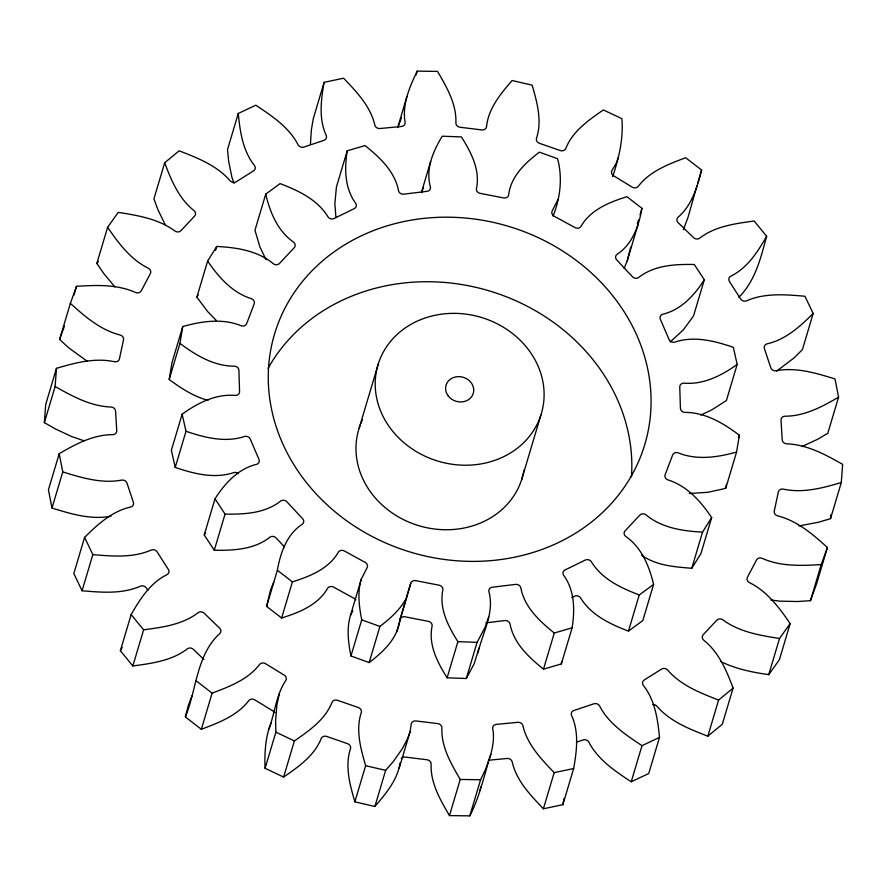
<?xml version="1.0" encoding="UTF-8"?>
<svg xmlns="http://www.w3.org/2000/svg" width="887" height="887" viewBox="0 0 887 887"><rect width="100%" height="100%" fill="white"/><g stroke="black" fill="none" stroke-linecap="round" stroke-linejoin="round"><path stroke-width="1.33" d="M310.417 144.381L311.381 129.713L313.344 118.47L324.11 82.325L343.602 78.211C356.507 91.76 370.611 106.351 374.846 125.189A4.457 3.925 16.6 0 0 380.124 128.515L401.301 126.475A4.457 3.925 16.6 0 0 405.104 122.273C401.944 104.433 409.65 86.871 417.2 71.126L437.535 71.403C446.682 87.081 456.727 104.189 455.874 122.96A4.457 3.925 16.6 0 0 460.198 127.273L481.652 129.901A4.457 3.925 16.6 0 0 486.542 126.708C488.293 108.591 500.667 93.767 512.121 80.506L532.145 85.163C537.056 102.16 542.312 120.898 536.491 138.317A4.457 3.925 16.6 0 0 539.606 143.372L560.096 150.491A4.457 3.925 16.6 0 0 565.773 148.506C572.558 131.254 588.669 120.089 603.371 109.944L621.898 118.692C623.494 138.516 619.048 158.052 612.607 176.679M84.132 440.795L71.88 436.626L55.504 429.009L44.35 422.633L45.703 404.483L56.469 368.349C75.085 362.772 95.053 357.505 114.478 361.741A4.457 3.925 16.6 0 0 119.479 358.692L123.47 339.987A4.457 3.925 16.6 0 0 120.188 335.009C100.697 330.164 84.897 316.559 70.372 303.343L76.537 286.313C96.251 285.06 117.195 284.195 135.6 292.522A4.457 3.925 16.6 0 0 141.343 290.692L150.28 273.706A4.457 3.925 16.6 0 0 148.373 268.251C130.677 259.603 118.481 243.16 107.615 227.283L118.248 212.37C137.851 215.43 158.629 218.934 174.916 231.03A4.457 3.925 16.6 0 0 181.092 230.52L194.453 216.251A4.457 3.925 16.6 0 0 194.02 210.629C178.974 198.71 171.169 180.272 164.694 162.742L179.174 150.812C197.502 157.919 217.038 165.547 230.165 180.837A4.457 3.925 16.6 0 0 236.397 181.68L253.405 170.936A4.457 3.925 16.6 0 0 254.469 165.481C242.805 150.901 239.989 131.52 238.281 113.469L255.778 105.209C271.821 115.864 289.107 127.24 298.121 144.858A4.457 3.925 16.6 0 0 304.053 147.009L323.711 140.423A4.457 3.925 16.6 0 0 326.228 135.456C318.544 118.858 321.039 99.743 324.11 82.325M44.35 422.633L55.127 386.499L56.469 368.349M798.899 525.947L818.634 522.21L830.531 518.651L830.82 514.759M830.531 518.651L841.297 482.517L842.65 464.367C825.409 454.576 806.937 444.487 786.658 443.833A4.457 3.925 16.6 0 1 782.201 439.63L781.026 420.294A4.457 3.925 16.6 0 1 784.984 416.203C804.387 416.225 822.249 406.756 838.57 397.165L835.011 378.949C816.129 373.105 795.994 366.996 776.103 370.755A4.457 3.925 16.6 0 1 770.725 367.562L764.45 348.713A4.457 3.925 16.6 0 1 767.133 343.823C785.56 339.71 800.196 326.438 813.179 313.455L804.93 296.236C785.549 294.584 764.805 292.765 746.532 300.848A4.457 3.925 16.6 0 1 740.556 298.852L729.535 281.6A4.457 3.925 16.6 0 1 730.788 276.179C747.353 268.107 757.775 251.764 766.634 236.264L754.161 221.029C735.378 223.579 715.077 226.185 699.666 238.182A4.457 3.925 16.6 0 1 693.423 237.505L678.311 222.837A4.457 3.925 16.6 0 1 678.056 217.215C691.893 205.451 697.315 187.046 701.606 170.06L685.651 157.709C668.465 164.239 649.694 171.246 638.219 186.392A4.457 3.925 16.6 0 1 632.087 187.068L613.749 175.848A4.457 3.925 16.6 0 1 612.008 170.359L615.999 163.729L618.372 157.321M191.902 695.918L188.199 705.897L185.394 716.94L201.349 729.291L212.126 693.146C229.312 686.627 248.072 679.619 259.547 664.463A4.457 3.925 16.6 0 1 265.69 663.786L284.028 675.007A4.457 3.925 16.6 0 1 285.758 680.506C275.968 695.12 274.892 713.569 268.628 729.679C265.224 742.242 264.459 755.347 265.102 768.308L283.629 777.056C298.331 766.911 314.442 755.746 321.227 738.494A4.457 3.925 16.6 0 1 326.904 736.509L347.394 743.628A4.457 3.925 16.6 0 1 350.509 748.683C344.688 766.102 349.944 784.84 354.855 801.837L374.879 806.494C385.756 793.821 397.609 779.895 400.07 762.831M399.294 767.898L410.071 731.753L411.235 724.147A4.457 3.925 16.6 0 1 416.125 720.965L437.579 723.581A4.457 3.925 16.6 0 1 441.903 727.894C441.039 746.666 451.095 763.785 460.231 779.462L449.465 815.596L469.8 815.874C479.878 796.57 484.147 774.961 490.821 754.382C492.85 745.945 494.547 737.23 492.662 728.593A4.457 3.925 16.6 0 1 496.476 724.38L517.653 722.34A4.457 3.925 16.6 0 1 522.931 725.677C527.166 744.515 541.258 759.095 554.175 772.644L573.656 768.53C576.738 751.112 579.222 732.008 571.55 715.41A4.457 3.925 16.6 0 1 574.066 710.432L593.725 703.846A4.457 3.925 16.6 0 1 599.645 705.997C608.67 723.626 625.956 734.99 642 745.657L659.496 737.385C657.777 719.335 654.961 699.965 643.308 685.374A4.457 3.925 16.6 0 1 644.372 679.919L661.38 669.175A4.457 3.925 16.6 0 1 667.612 670.018C680.728 685.307 700.264 692.947 718.603 700.054L733.083 688.112C726.597 670.583 718.792 652.156 703.757 640.237A4.457 3.925 16.6 0 1 703.324 634.615L716.685 620.335A4.457 3.925 16.6 0 1 722.85 619.825C739.148 631.932 759.926 635.425 779.518 638.485L790.162 623.572C779.296 607.706 767.1 591.252 749.404 582.604A4.457 3.925 16.6 0 1 747.486 577.149L756.423 560.174A4.457 3.925 16.6 0 1 762.177 558.333C780.582 566.66 801.526 565.795 821.229 564.542L827.405 547.512C812.88 534.307 797.08 520.702 777.577 515.846A4.457 3.925 16.6 0 1 774.296 510.868L778.298 492.174A4.457 3.925 16.6 0 1 783.299 489.114C802.724 493.349 822.692 488.083 841.297 482.517M553.078 216.073C560.384 197.845 562.668 177.866 557.601 158.729L539.396 152.154C525.226 162.92 510.701 176.458 508.606 195.207A4.457 3.925 16.6 0 1 503.328 197.879L480.477 193.421A4.457 3.925 16.6 0 1 476.397 188.909C480.466 170.16 471.097 152.287 461.428 136.931L442.258 136.199C433.044 151.289 425.305 169.273 430.472 187.179A4.457 3.925 16.6 0 1 426.669 191.381L404.028 194.131A4.457 3.925 16.6 0 1 398.573 191.049C395.048 171.501 379.769 157.454 365.056 145.568L347.216 150.779C344.4 168.641 344.577 188.388 355.864 203.533A4.457 3.925 16.6 0 1 353.98 208.767L334.299 218.39A4.457 3.925 16.6 0 1 328.135 217.093C317.624 199.586 298.409 190.616 280.081 183.609L265.734 194.131L254.957 230.276L259.924 246.985L266 259.614M485.876 622.84L504.515 620.59A4.457 3.925 16.6 0 1 509.97 623.661C513.506 643.208 528.774 657.256 543.498 669.142L561.338 663.931L561.759 661.325M561.338 663.931L572.115 627.796C574.931 609.934 574.743 590.188 563.456 575.042A4.457 3.925 16.6 0 1 565.341 569.809L585.021 560.185A4.457 3.925 16.6 0 1 591.197 561.482C601.708 578.989 620.911 587.959 639.239 594.966L653.586 584.444C649.284 566.128 641.6 547.379 625.546 536.28A4.457 3.925 16.6 0 1 625.28 530.659L639.638 515.325A4.457 3.925 16.6 0 1 645.78 514.66C661.547 527.965 682.646 531.069 702.548 532.122L711.673 517.564C700.763 501.355 686.915 485.732 667.634 479.789A4.457 3.925 16.6 0 1 665.239 474.456L672.546 455.253A4.457 3.925 16.6 0 1 677.912 452.725C696.738 460.519 717.561 457.359 736.565 452.048L739.37 435.207C723.448 423.243 705.22 412.267 684.631 412.388A4.457 3.925 16.6 0 1 680.407 407.987L679.764 387.231A4.457 3.925 16.6 0 1 683.722 383.14C703.413 384.903 721.663 375.556 737.175 364.402L733.316 347.305C714.589 340.907 693.967 335.619 674.497 342.194A4.457 3.925 16.6 0 1 668.953 339.255L660.449 319.453A4.457 3.925 16.6 0 1 662.511 314.286C681.116 309.984 694.454 295.216 704.322 279.76L694.266 264.481C675.062 264.138 654.14 265.135 638.44 277.686A4.457 3.925 16.6 0 1 632.254 276.556L616.908 260.102A4.457 3.925 16.6 0 1 616.831 254.491C632.52 244.357 638.862 225.819 641.955 208.334L626.921 196.703C609.347 202.236 590.387 209.709 580.83 226.64A4.457 3.925 16.6 0 1 574.732 227.46L554.408 216.328A4.457 3.925 16.6 0 1 552.191 210.951L558.078 199.287M208.001 400.336C193.665 396.511 181.003 388.229 169.184 379.514L171.989 362.672L182.766 326.527C201.759 321.216 222.582 318.056 241.408 325.851A4.457 3.925 16.6 0 0 246.786 323.323L254.081 304.108A4.457 3.925 16.6 0 0 251.697 298.786C232.405 292.843 218.557 277.221 207.647 261.011L216.772 246.453C236.674 247.506 257.784 250.611 273.551 263.916A4.457 3.925 16.6 0 0 279.682 263.251L294.04 247.916A4.457 3.925 16.6 0 0 293.774 242.295C277.731 231.197 270.036 212.448 265.734 194.131M169.184 379.514L179.961 343.369L182.766 326.527M689.21 493.505L707.771 492.307L723.016 488.981L725.788 488.194L726.431 484.302M355.92 599.8A4.457 3.925 16.6 0 0 354.146 598.392L333.822 587.261A4.457 3.925 16.6 0 0 327.713 588.081C318.167 605.012 299.196 612.485 281.634 618.017L266.599 606.386L270.546 590.01L273.673 582.327M266.599 606.386L277.376 570.241C280.469 552.745 286.8 534.207 302.489 524.084A4.457 3.925 16.6 0 0 302.412 518.474L287.078 502.009A4.457 3.925 16.6 0 0 280.88 500.889C265.18 513.44 244.269 514.438 225.054 514.094L215.009 498.816C224.866 483.36 238.215 468.591 256.809 464.289A4.457 3.925 16.6 0 0 258.871 459.122L250.367 439.32A4.457 3.925 16.6 0 0 244.834 436.382C225.353 442.957 204.731 437.668 186.004 431.27L182.145 414.174C197.657 403.02 215.907 393.673 235.598 395.436A4.457 3.925 16.6 0 0 239.557 391.344L238.913 370.589A4.457 3.925 16.6 0 0 234.689 366.187C214.1 366.309 195.872 355.332 179.961 343.369M488.349 760.27L506.876 758.485A4.457 3.925 16.6 0 1 512.154 761.811C516.389 780.649 530.493 795.24 543.398 808.789L562.89 804.675L563.977 798.433M277.376 570.241L292.411 581.872C309.973 576.339 328.944 568.866 338.49 551.936A4.457 3.925 16.6 0 1 344.588 551.115L364.923 562.247A4.457 3.925 16.6 0 1 367.129 567.625L361.242 579.289L350.476 615.423C346.473 628.628 348.336 642.72 350.953 655.992L369.158 662.567C383.328 651.801 397.842 638.252 399.937 619.514A4.457 3.925 16.6 0 1 405.215 616.831L428.077 621.299A4.457 3.925 16.6 0 1 432.157 625.801C428.088 644.561 437.446 662.434 447.115 677.79L466.296 678.511L474.246 663.587L478.98 648.009M477.927 653.165C482.395 632.897 494.868 612.717 488.848 591.396A4.457 3.925 16.6 0 1 492.651 587.183L515.292 584.444A4.457 3.925 16.6 0 1 520.747 587.527C524.284 607.063 539.551 621.111 554.275 633.008L572.115 627.796M480.055 790.528L480.809 786.802M279.394 693.545L276.921 704.677L275.602 720.643L275.868 732.163L265.102 768.308M185.394 716.94C196.581 689.676 196.482 654.695 219.721 633.64A4.457 3.925 16.6 0 0 219.466 628.018L204.354 613.361A4.457 3.925 16.6 0 0 198.111 612.684C182.7 624.67 162.399 627.286 143.616 629.825L131.143 614.591C140.002 599.102 150.424 582.759 166.989 574.676A4.457 3.925 16.6 0 0 168.242 569.266L157.221 552.002A4.457 3.925 16.6 0 0 151.245 550.018C132.972 558.089 112.228 556.271 92.847 554.619L84.587 537.4C97.57 524.417 112.217 511.156 130.644 507.031A4.457 3.925 16.6 0 0 133.327 502.142L127.052 483.304A4.457 3.925 16.6 0 0 121.674 480.111C101.772 483.858 81.637 477.76 62.766 471.906L59.207 453.689C75.528 444.11 93.39 434.63 112.793 434.652A4.457 3.925 16.6 0 0 116.751 430.561L115.576 411.235A4.457 3.925 16.6 0 0 111.119 407.022C90.84 406.379 72.368 396.278 55.127 386.499M624.104 268.528L627.231 260.845L630.724 247.074M396.622 632.098L410.714 583.369A4.457 3.925 16.6 0 1 415.992 580.697L438.854 585.154A4.457 3.925 16.6 0 1 442.923 589.655C438.854 608.415 448.223 626.289 457.892 641.645L447.115 677.79M361.242 579.289C357.25 592.483 359.113 606.575 361.73 619.847L350.953 655.992M87.447 361.419L68.909 347.97L59.595 339.488L70.372 303.343M73.843 295.349L76.537 286.313M114.866 286.889L103.768 273.54L96.838 263.428L107.615 227.283M59.207 453.689L48.43 489.835L51.989 508.051C70.871 513.895 91.006 520.004 110.897 516.245M51.989 508.051L62.766 471.906M164.694 162.742L153.917 198.888L158.063 210.031L165.459 225.165M84.587 537.4L73.821 573.545L82.07 590.764C101.451 592.416 122.195 594.235 140.468 586.152A4.457 3.925 16.6 0 1 146.444 588.148L147.918 590.454M82.07 590.764L92.847 554.619M238.281 113.469L227.504 149.615L228.635 161.135L231.895 177.178L234.035 183.409M216.24 320.44L207.791 311.725L196.87 297.156L207.647 261.011M215.619 250.322L216.772 246.453M182.145 414.174L171.368 450.308L175.227 467.405C193.954 473.802 214.587 479.091 234.057 472.516A4.457 3.925 16.6 0 1 238.37 473.647M203.966 659.584L193.577 649.495A4.457 3.925 16.6 0 0 187.334 648.818C171.923 660.815 151.622 663.421 132.839 665.971L120.366 650.736L131.143 614.591M175.227 467.405L186.004 431.27M132.839 665.971L143.616 629.825M284.417 546.869L276.3 538.154A4.457 3.925 16.6 0 0 270.103 537.034C254.403 549.585 233.492 550.572 214.277 550.239L204.232 534.95L215.009 498.816M214.277 550.239L225.054 514.094M347.216 150.779L336.439 186.924L334.854 203.755L335.951 217.581M397.709 127.451L406.945 96.472M416.047 74.996L417.2 71.126M281.634 618.017L292.411 581.872M421.392 192.523L430.627 161.545M359.213 427.977L378.45 363.437M283.629 777.056L294.395 740.922C309.097 730.777 325.219 719.601 331.993 702.349A4.457 3.925 16.6 0 1 337.67 700.364L358.171 707.493A4.457 3.925 16.6 0 1 361.286 712.538C355.465 729.968 360.721 748.706 365.632 765.703L354.855 801.837M369.158 662.567L379.924 626.422C390.735 618.039 401.545 608.604 407.388 595.953M399.937 619.514L406.102 598.858M406.867 596.275L410.714 583.369M374.879 806.494L385.645 770.348L393.274 761.578L402.543 748.373L407.776 738.206L410.071 731.753M521.634 479.679L540.87 415.138A85.23 75.04 16.6 0 0 439.098 314.53A85.23 75.04 16.6 0 0 399.006 438.189A85.23 75.04 16.6 0 0 540.87 415.138M466.296 678.511L477.073 642.365L485.012 627.442L488.693 617.03M637.332 223.823L638.485 219.943M640.026 214.787L641.955 208.334M627.231 260.845L638.008 224.699M469.8 815.874L480.577 779.74L485.511 769.428L490.821 754.382M543.498 669.142L554.275 633.008M696.994 185.549L688.035 217.248L683.389 229.711M697.759 182.966L701.606 170.06M543.398 808.789L554.175 772.644M704.322 279.76L693.545 315.905L683.5 329.687L670.206 342.005M562.89 804.675L573.656 768.53M571.793 597.539L574.255 596.33A4.457 3.925 16.6 0 1 580.42 597.616C590.93 615.134 610.134 624.104 628.462 631.112L639.239 594.966M653.586 584.444L642.809 620.59L628.462 631.112M766.634 236.264C760.769 258.028 755.347 280.802 738.86 297.289M737.175 364.402L726.398 400.547L711.474 410.071L700.752 415.038M641.645 555.195C656.036 565.562 674.674 566.915 691.771 568.268L702.548 532.122M576.395 742.186L582.947 739.991A4.457 3.925 16.6 0 1 588.879 742.142C597.893 759.76 615.179 771.136 631.222 781.791L642 745.657M711.673 517.564L700.896 553.699L691.771 568.268M738.594 437.779L739.37 435.207M725.788 488.194L736.565 452.048M659.496 737.385L648.719 773.531L631.222 781.791M813.179 313.455L802.413 349.6L794.109 357.849L776.724 371.088M652.666 704.566A4.457 3.925 16.6 0 1 656.835 706.163C669.962 721.453 689.498 729.081 707.826 736.188L718.603 700.054M733.083 688.112L722.306 724.258L707.826 736.188M838.57 397.165L827.793 433.311L817.393 439.387L801.915 446.56M720.366 661.347C735.434 668.887 752.176 672.291 768.752 674.63L779.518 638.485M790.162 623.572L779.385 659.717L768.752 674.63M770.881 600L779.828 601.153L797.768 601.519L810.463 600.687L821.229 564.542M827.405 547.512L816.628 583.657L810.463 600.687M397.941 127.595L401.489 117.572M421.691 192.479L423.531 187.268M59.595 339.488L64.441 326.106M268.628 729.679L271.001 723.271M350.476 615.423L352.826 610.766M120.366 650.736L122.273 647.421M196.87 297.156L198.278 294.916M204.232 534.95L205.662 532.71M96.838 263.428L98.357 261.299M201.349 729.291C218.535 722.761 237.306 715.754 248.781 700.608A4.457 3.925 16.6 0 1 254.913 699.932L273.251 711.152A4.457 3.925 16.6 0 1 274.903 712.671M460.231 779.462L480.577 779.74M457.892 641.645L477.073 642.365M365.632 765.703L385.645 770.348M361.73 619.847L379.924 626.422M275.868 732.163L294.395 740.922M196.16 680.795L212.126 693.146M449.465 815.596C440.318 799.919 430.273 782.811 431.126 764.04A4.457 3.925 16.6 0 0 426.802 759.727L405.348 757.099A4.457 3.925 16.6 0 0 401.301 758.44M268.018 368.427A193.189 170.104 16.6 0 1 489.036 290.814A193.189 170.104 16.6 0 1 631.444 476.785M523.962 470.132A85.23 75.04 16.6 0 1 420.615 526.213A85.23 75.04 16.6 0 1 360.444 424.507M360.898 423.365A85.23 75.04 16.6 0 1 362.384 419.983M323.522 501.432A193.189 170.104 16.6 0 0 644.261 446.272A193.189 170.104 16.6 0 0 411.202 220.153A193.189 170.104 16.6 0 0 323.522 501.432M448.356 396.101A14.203 12.507 16.6 0 0 472.583 395.114A14.203 12.507 16.6 0 0 458.047 376.642A14.203 12.507 16.6 0 0 448.356 396.101"/></g></svg>
